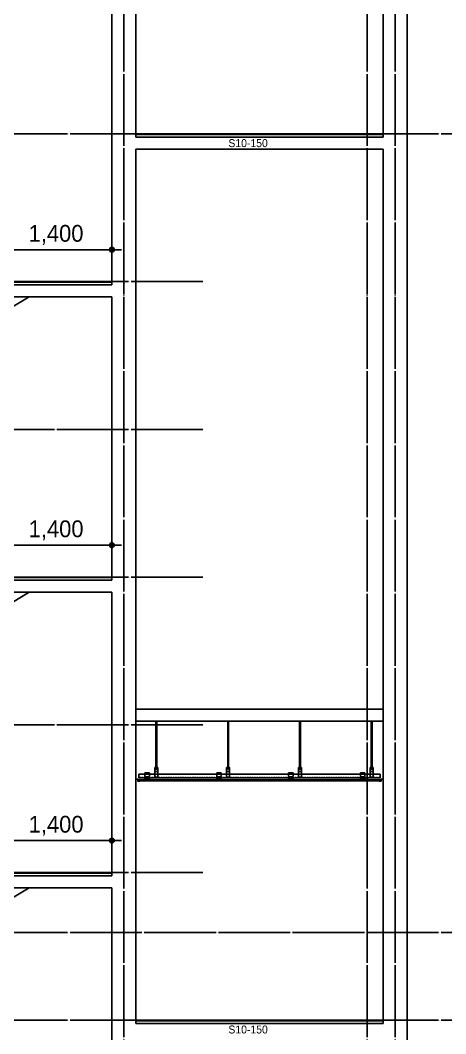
# Model space of a CAD drawing. Header units: millimetres. Extents: x 11948722 to 13111668, y -10771712 to -10232988.
# Drawn here: x 12471161 to 12476496, y -10547217 to -10534525 of the extents above; entities that cross this region are included whole.
import ezdxf
from ezdxf.enums import TextEntityAlignment as Align

# ---------------------------------------------------------------- set-up
doc = ezdxf.new("R2010")
doc.units = ezdxf.units.MM
doc.header["$LTSCALE"] = 150
doc.header["$MEASUREMENT"] = 0
doc.linetypes.add('CEN', pattern=[6.2, 6, -0.1, 0, -0.1])
doc.linetypes.add('HIDDEN', pattern=[2, 1, -1])
doc.layers.get('0').update_dxf_attribs({"linetype": 'CONTINUOUS'})
doc.layers.get('Defpoints').update_dxf_attribs({"color": 117, "linetype": 'CONTINUOUS'})
for name, color, linetype in [('4', 4, 'CONTINUOUS'), ('8', 8, 'CONTINUOUS'), ('A-중심선', 10, 'CEN'), ('CON-C', 2, 'CONTINUOUS'), ('ELE-8', 8, 'CONTINUOUS'), ('FIN', 5, 'CONTINUOUS'), ('Xref-계단단면도$0$3 dim0', 7, 'CONTINUOUS'), ('Xref-계단단면도$0$A-CEIL', 6, 'CONTINUOUS'), ('Xref-계단단면도$0$ELE-3', 6, 'CONTINUOUS')]:
    doc.layers.add(name, color=color, linetype=linetype)
doc.styles.add('Xref-계단단면도$0$나눔고딕 Se', font='')
doc.styles.add('Xref-계단단면도$0$돋움', font='')
doc.styles.get('Xref-계단단면도$0$나눔고딕 Se').set_extended_font_data('Dotum')
doc.styles.get('Xref-계단단면도$0$돋움').set_extended_font_data('Dotum')
doc.dimstyles.new('Xref-계단단면도$0$A1-100', dxfattribs={"dimtxt": 3, "dimasz": 1, "dimexe": 2, "dimexo": 2, "dimgap": 1, "dimtad": 1, "dimdec": 0, "dimzin": 12, "dimdsep": 46, "dimlunit": 6, "dimtxsty": 'Xref-계단단면도$0$나눔고딕 Se', "dimblk1": 'Xref-계단단면도$0$DIMDOT', "dimblk2": 'Xref-계단단면도$0$DIMDOT', "dimsah": 1, "dimcen": -1, "dimdle": 2, "dimclrd": 256, "dimclre": 256, "dimclrt": 3, "dimadec": 0, "dimazin": 0, "dimtfac": 1, "dimtdec": 0, "dimtix": 1, "dimtmove": 2, "dimatfit": 3, "dimldrblk": 'Xref-계단단면도$0$DIMDOT', "dimfxl": 1, "dimtvp": 1, "dimtolj": 1, "dimtzin": 12, "dimlwd": -1, "dimlwe": -1, "dimarcsym": 0})

# ---------------------------------------------------------------- blocks, each defined once
blk = doc.blocks.new('Xref-계단단면도$0$DIMDOT')
at = {"color": 0}
blk.add_line((-2, 0), (2, 0), dxfattribs=at)
for radius in [0.5, 0.25]:
    blk.add_circle((0, 0), radius, dxfattribs=at)
blk = doc.blocks.new('*D403')
at = {"layer": 'Defpoints', "color": 0, "lineweight": -3, "ltscale": 1200}
for p in [(12472311, -10537398), (12470910, -10537798), (12472311, -10537798)]:
    blk.add_point(p, dxfattribs=at)
at = {"layer": 'Xref-계단단면도$0$3 dim0'}
for p, q in [((12470910, -10537678), (12470910, -10537278)), ((12472311, -10537678), (12472311, -10537278)), ((12470970, -10537398), (12472251, -10537398))]:
    blk.add_line(p, q, dxfattribs=at)
at = {"layer": 'Xref-계단단면도$0$3 dim0', "ltscale": 1200, "xscale": 60, "yscale": 60, "zscale": 60, "rotation": 180}
blk.add_blockref('Xref-계단단면도$0$DIMDOT', (12470910, -10537398), dxfattribs=at)
at = {"layer": 'Xref-계단단면도$0$3 dim0', "ltscale": 1200, "xscale": 60, "yscale": 60, "zscale": 60}
blk.add_blockref('Xref-계단단면도$0$DIMDOT', (12472311, -10537398), dxfattribs=at)
at = {"layer": 'Xref-계단단면도$0$3 dim0', "color": 3, "ltscale": 1200, "insert": (12471610, -10537213), "char_height": 210, "attachment_point": 5, "style": 'Xref-계단단면도$0$나눔고딕 Se'}
blk.add_mtext('\\A1;1,400', dxfattribs=at)
blk = doc.blocks.new('*D406')
at = {"layer": 'Defpoints', "color": 0, "lineweight": -3, "ltscale": 1200}
for p in [(12472311, -10541098), (12470911, -10541498), (12472311, -10541498)]:
    blk.add_point(p, dxfattribs=at)
at = {"layer": 'Xref-계단단면도$0$3 dim0'}
for p, q in [((12470911, -10541378), (12470911, -10540978)), ((12472311, -10541378), (12472311, -10540978)), ((12470971, -10541098), (12472251, -10541098))]:
    blk.add_line(p, q, dxfattribs=at)
at = {"layer": 'Xref-계단단면도$0$3 dim0', "ltscale": 1200, "xscale": 60, "yscale": 60, "zscale": 60, "rotation": 180}
blk.add_blockref('Xref-계단단면도$0$DIMDOT', (12470911, -10541098), dxfattribs=at)
at = {"layer": 'Xref-계단단면도$0$3 dim0', "ltscale": 1200, "xscale": 60, "yscale": 60, "zscale": 60}
blk.add_blockref('Xref-계단단면도$0$DIMDOT', (12472311, -10541098), dxfattribs=at)
at = {"layer": 'Xref-계단단면도$0$3 dim0', "color": 3, "ltscale": 1200, "insert": (12471611, -10540913), "char_height": 210, "attachment_point": 5, "style": 'Xref-계단단면도$0$나눔고딕 Se'}
blk.add_mtext('\\A1;1,400', dxfattribs=at)
blk = doc.blocks.new('*D409')
at = {"layer": 'Defpoints', "color": 0, "lineweight": -3, "ltscale": 1200}
for p in [(12472311, -10544798), (12470911, -10545198), (12472311, -10545198)]:
    blk.add_point(p, dxfattribs=at)
at = {"layer": 'Xref-계단단면도$0$3 dim0'}
for p, q in [((12470911, -10545078), (12470911, -10544678)), ((12472311, -10545078), (12472311, -10544678)), ((12470971, -10544798), (12472251, -10544798))]:
    blk.add_line(p, q, dxfattribs=at)
at = {"layer": 'Xref-계단단면도$0$3 dim0', "ltscale": 1200, "xscale": 60, "yscale": 60, "zscale": 60, "rotation": 180}
blk.add_blockref('Xref-계단단면도$0$DIMDOT', (12470911, -10544798), dxfattribs=at)
at = {"layer": 'Xref-계단단면도$0$3 dim0', "ltscale": 1200, "xscale": 60, "yscale": 60, "zscale": 60}
blk.add_blockref('Xref-계단단면도$0$DIMDOT', (12472311, -10544798), dxfattribs=at)
at = {"layer": 'Xref-계단단면도$0$3 dim0', "color": 3, "ltscale": 1200, "insert": (12471611, -10544613), "char_height": 210, "attachment_point": 5, "style": 'Xref-계단단면도$0$나눔고딕 Se'}
blk.add_mtext('\\A1;1,400', dxfattribs=at)

msp = doc.modelspace()

# ---------------------------------------------------------------- linework, layer by layer
at = {"layer": '4', "ltscale": 0.1}
for points in [[(12472660.5, -10544054.2), (12472660.5, -10544048.2), (12472659.5, -10544048.2), (12472659.5, -10544053.2), (12472636.5, -10544053.2), (12472636.5, -10544028.2), (12472611.5, -10544028.2), (12472611.5, -10544004.2), (12472610.5, -10544004.2), (12472610.5, -10544029.2), (12472635.5, -10544029.2), (12472635.5, -10544054.2), (12472660.5, -10544054.2)], [(12475660.5, -10544054.2), (12475660.5, -10544048.2), (12475661.5, -10544048.2), (12475661.5, -10544053.2), (12475684.5, -10544053.2), (12475684.5, -10544028.2), (12475709.5, -10544028.2), (12475709.5, -10544004.2), (12475710.5, -10544004.2), (12475710.5, -10544029.2), (12475685.5, -10544029.2), (12475685.5, -10544054.2), (12475660.5, -10544054.2)]]:
    msp.add_lwpolyline(points, dxfattribs=at)
at = {"layer": '8'}
for p, q in [((12472861.7, -10543303.2), (12472861.7, -10543879.4)), ((12472873, -10543303.2), (12472873, -10543879.4)), ((12473761.7, -10543303.2), (12473761.7, -10543879.4)), ((12473773, -10543303.2), (12473773, -10543879.4)), ((12474661.7, -10543303.2), (12474661.7, -10543879.4)), ((12474673, -10543303.2), (12474673, -10543879.4)), ((12475561.7, -10543303.2), (12475561.7, -10543879.4)), ((12475573, -10543303.2), (12475573, -10543879.4)), ((12472781.3, -10543949.4), (12472725.1, -10543949.4)), ((12472725.1, -10543993.2), (12472725.1, -10543949.4)), ((12472781.3, -10543951.9), (12472725.1, -10543951.9)), ((12472728.7, -10543960.7), (12472725.1, -10543960.7)), ((12472733.8, -10543960.7), (12472730.1, -10543960.7)), ((12472733.8, -10543954.7), (12472733.8, -10543949.4)), ((12472733.8, -10543960.7), (12472733.8, -10543956.4)), ((12472748.8, -10543954.7), (12472748.8, -10543949.4)), ((12472748.8, -10543960.7), (12472748.8, -10543956.4)), ((12472752.8, -10543960.7), (12472748.8, -10543960.7)), ((12472757.6, -10543960.7), (12472754.5, -10543960.7)), ((12472757.6, -10543954.7), (12472757.6, -10543949.4)), ((12472757.6, -10543960.7), (12472757.6, -10543956.4)), ((12472772.6, -10543954.7), (12472772.6, -10543949.4)), ((12472772.6, -10543960.7), (12472772.6, -10543956.4)), ((12472775.6, -10543960.7), (12472772.6, -10543960.7)), ((12472781.3, -10543960.7), (12472777.7, -10543960.7)), ((12472781.3, -10543993.2), (12472781.3, -10543949.4)), ((12472848.6, -10543883.2), (12472848.6, -10544001.9)), ((12472886.1, -10543883.2), (12472848.6, -10543883.2)), ((12472886.1, -10543886.9), (12472848.6, -10543886.9)), ((12472886.1, -10543933.2), (12472848.6, -10543933.2)), ((12472878.6, -10543879.4), (12472856.1, -10543879.4)), ((12472856.1, -10543879.4), (12472856.1, -10543883.2)), ((12472856.1, -10543886.9), (12472856.1, -10543890.7)), ((12472878.6, -10543890.7), (12472856.1, -10543890.7)), ((12472859.8, -10543879.4), (12472859.8, -10543883.2)), ((12472859.8, -10543886.9), (12472859.8, -10543890.7)), ((12472873, -10543874.4), (12472861.7, -10543874.4)), ((12472873, -10543876.9), (12472861.7, -10543876.9)), ((12472861.7, -10543890.7), (12472861.7, -10543901.9)), ((12472873, -10543891.9), (12472861.7, -10543891.9)), ((12472873, -10543894.4), (12472861.7, -10543894.4)), ((12472873, -10543896.9), (12472861.7, -10543896.9)), ((12472873, -10543899.4), (12472861.7, -10543899.4)), ((12472873, -10543899.4), (12472861.7, -10543899.4)), ((12472873, -10543901.9), (12472861.7, -10543901.9)), ((12472873, -10543890.7), (12472873, -10543901.9)), ((12472874.8, -10543879.4), (12472874.8, -10543883.2)), ((12472874.8, -10543886.9), (12472874.8, -10543890.7)), ((12472878.6, -10543879.4), (12472878.6, -10543883.2)), ((12472878.6, -10543886.9), (12472878.6, -10543890.7)), ((12472886.1, -10543883.2), (12472886.1, -10544001.9)), ((12473681.3, -10543949.4), (12473625.1, -10543949.4)), ((12473625.1, -10543993.2), (12473625.1, -10543949.4)), ((12473681.3, -10543951.9), (12473625.1, -10543951.9)), ((12473628.7, -10543960.7), (12473625.1, -10543960.7)), ((12473633.8, -10543960.7), (12473630.1, -10543960.7)), ((12473633.8, -10543954.7), (12473633.8, -10543949.4)), ((12473633.8, -10543960.7), (12473633.8, -10543956.4)), ((12473648.8, -10543954.7), (12473648.8, -10543949.4)), ((12473648.8, -10543960.7), (12473648.8, -10543956.4)), ((12473652.8, -10543960.7), (12473648.8, -10543960.7)), ((12473657.6, -10543960.7), (12473654.5, -10543960.7)), ((12473657.6, -10543954.7), (12473657.6, -10543949.4)), ((12473657.6, -10543960.7), (12473657.6, -10543956.4)), ((12473672.6, -10543954.7), (12473672.6, -10543949.4)), ((12473672.6, -10543960.7), (12473672.6, -10543956.4)), ((12473675.6, -10543960.7), (12473672.6, -10543960.7)), ((12473681.3, -10543960.7), (12473677.7, -10543960.7)), ((12473681.3, -10543993.2), (12473681.3, -10543949.4)), ((12473748.6, -10543883.2), (12473748.6, -10544001.9)), ((12473786.1, -10543883.2), (12473748.6, -10543883.2)), ((12473786.1, -10543886.9), (12473748.6, -10543886.9)), ((12473786.1, -10543933.2), (12473748.6, -10543933.2)), ((12473778.6, -10543879.4), (12473756.1, -10543879.4)), ((12473756.1, -10543879.4), (12473756.1, -10543883.2)), ((12473756.1, -10543886.9), (12473756.1, -10543890.7)), ((12473778.6, -10543890.7), (12473756.1, -10543890.7)), ((12473759.8, -10543879.4), (12473759.8, -10543883.2)), ((12473759.8, -10543886.9), (12473759.8, -10543890.7)), ((12473773, -10543874.4), (12473761.7, -10543874.4)), ((12473773, -10543876.9), (12473761.7, -10543876.9)), ((12473761.7, -10543890.7), (12473761.7, -10543901.9)), ((12473773, -10543891.9), (12473761.7, -10543891.9)), ((12473773, -10543894.4), (12473761.7, -10543894.4)), ((12473773, -10543896.9), (12473761.7, -10543896.9)), ((12473773, -10543899.4), (12473761.7, -10543899.4)), ((12473773, -10543899.4), (12473761.7, -10543899.4)), ((12473773, -10543901.9), (12473761.7, -10543901.9)), ((12473773, -10543890.7), (12473773, -10543901.9)), ((12473774.8, -10543879.4), (12473774.8, -10543883.2)), ((12473774.8, -10543886.9), (12473774.8, -10543890.7)), ((12473778.6, -10543879.4), (12473778.6, -10543883.2)), ((12473778.6, -10543886.9), (12473778.6, -10543890.7)), ((12473786.1, -10543883.2), (12473786.1, -10544001.9)), ((12474581.3, -10543949.4), (12474525.1, -10543949.4)), ((12474525.1, -10543993.2), (12474525.1, -10543949.4)), ((12474581.3, -10543951.9), (12474525.1, -10543951.9)), ((12474528.7, -10543960.7), (12474525.1, -10543960.7)), ((12474533.8, -10543960.7), (12474530.1, -10543960.7)), ((12474533.8, -10543954.7), (12474533.8, -10543949.4)), ((12474533.8, -10543960.7), (12474533.8, -10543956.4)), ((12474548.8, -10543954.7), (12474548.8, -10543949.4)), ((12474548.8, -10543960.7), (12474548.8, -10543956.4)), ((12474552.8, -10543960.7), (12474548.8, -10543960.7)), ((12474557.6, -10543960.7), (12474554.5, -10543960.7)), ((12474557.6, -10543954.7), (12474557.6, -10543949.4)), ((12474557.6, -10543960.7), (12474557.6, -10543956.4)), ((12474572.6, -10543954.7), (12474572.6, -10543949.4)), ((12474572.6, -10543960.7), (12474572.6, -10543956.4)), ((12474575.6, -10543960.7), (12474572.6, -10543960.7)), ((12474581.3, -10543960.7), (12474577.7, -10543960.7)), ((12474581.3, -10543993.2), (12474581.3, -10543949.4)), ((12474648.6, -10543883.2), (12474648.6, -10544001.9)), ((12474686.1, -10543883.2), (12474648.6, -10543883.2)), ((12474686.1, -10543886.9), (12474648.6, -10543886.9)), ((12474686.1, -10543933.2), (12474648.6, -10543933.2)), ((12474678.6, -10543879.4), (12474656.1, -10543879.4)), ((12474656.1, -10543879.4), (12474656.1, -10543883.2)), ((12474656.1, -10543886.9), (12474656.1, -10543890.7)), ((12474678.6, -10543890.7), (12474656.1, -10543890.7)), ((12474659.8, -10543879.4), (12474659.8, -10543883.2)), ((12474659.8, -10543886.9), (12474659.8, -10543890.7)), ((12474673, -10543874.4), (12474661.7, -10543874.4)), ((12474673, -10543876.9), (12474661.7, -10543876.9)), ((12474661.7, -10543890.7), (12474661.7, -10543901.9)), ((12474673, -10543891.9), (12474661.7, -10543891.9)), ((12474673, -10543894.4), (12474661.7, -10543894.4)), ((12474673, -10543896.9), (12474661.7, -10543896.9)), ((12474673, -10543899.4), (12474661.7, -10543899.4)), ((12474673, -10543899.4), (12474661.7, -10543899.4)), ((12474673, -10543901.9), (12474661.7, -10543901.9)), ((12474673, -10543890.7), (12474673, -10543901.9)), ((12474674.8, -10543879.4), (12474674.8, -10543883.2)), ((12474674.8, -10543886.9), (12474674.8, -10543890.7)), ((12474678.6, -10543879.4), (12474678.6, -10543883.2)), ((12474678.6, -10543886.9), (12474678.6, -10543890.7)), ((12474686.1, -10543883.2), (12474686.1, -10544001.9)), ((12475481.3, -10543949.4), (12475425.1, -10543949.4)), ((12475425.1, -10543993.2), (12475425.1, -10543949.4)), ((12475481.3, -10543951.9), (12475425.1, -10543951.9)), ((12475428.7, -10543960.7), (12475425.1, -10543960.7)), ((12475433.8, -10543960.7), (12475430.1, -10543960.7)), ((12475433.8, -10543954.7), (12475433.8, -10543949.4)), ((12475433.8, -10543960.7), (12475433.8, -10543956.4)), ((12475448.8, -10543954.7), (12475448.8, -10543949.4)), ((12475448.8, -10543960.7), (12475448.8, -10543956.4)), ((12475452.8, -10543960.7), (12475448.8, -10543960.7)), ((12475457.6, -10543960.7), (12475454.5, -10543960.7)), ((12475457.6, -10543954.7), (12475457.6, -10543949.4)), ((12475457.6, -10543960.7), (12475457.6, -10543956.4)), ((12475472.6, -10543954.7), (12475472.6, -10543949.4)), ((12475472.6, -10543960.7), (12475472.6, -10543956.4)), ((12475475.6, -10543960.7), (12475472.6, -10543960.7)), ((12475481.3, -10543960.7), (12475477.7, -10543960.7)), ((12475481.3, -10543993.2), (12475481.3, -10543949.4)), ((12475548.6, -10543883.2), (12475548.6, -10544001.9)), ((12475586.1, -10543883.2), (12475548.6, -10543883.2)), ((12475586.1, -10543886.9), (12475548.6, -10543886.9)), ((12475586.1, -10543933.2), (12475548.6, -10543933.2)), ((12475578.6, -10543879.4), (12475556.1, -10543879.4)), ((12475556.1, -10543879.4), (12475556.1, -10543883.2)), ((12475556.1, -10543886.9), (12475556.1, -10543890.7)), ((12475578.6, -10543890.7), (12475556.1, -10543890.7)), ((12475559.8, -10543879.4), (12475559.8, -10543883.2)), ((12475559.8, -10543886.9), (12475559.8, -10543890.7)), ((12475573, -10543874.4), (12475561.7, -10543874.4)), ((12475573, -10543876.9), (12475561.7, -10543876.9)), ((12475561.7, -10543890.7), (12475561.7, -10543901.9)), ((12475573, -10543891.9), (12475561.7, -10543891.9)), ((12475573, -10543894.4), (12475561.7, -10543894.4)), ((12475573, -10543896.9), (12475561.7, -10543896.9)), ((12475573, -10543899.4), (12475561.7, -10543899.4)), ((12475573, -10543899.4), (12475561.7, -10543899.4)), ((12475573, -10543901.9), (12475561.7, -10543901.9)), ((12475573, -10543890.7), (12475573, -10543901.9)), ((12475574.8, -10543879.4), (12475574.8, -10543883.2)), ((12475574.8, -10543886.9), (12475574.8, -10543890.7)), ((12475578.6, -10543879.4), (12475578.6, -10543883.2)), ((12475578.6, -10543886.9), (12475578.6, -10543890.7)), ((12475586.1, -10543883.2), (12475586.1, -10544001.9)), ((12472731.3, -10543999.4), (12472725.1, -10543993.2)), ((12472725.1, -10543999.4), (12472725.1, -10544023.2)), ((12472731.3, -10543999.4), (12472725.1, -10543999.4)), ((12472725.1, -10544023.2), (12472732.6, -10544023.2)), ((12472727.6, -10544001.9), (12472727.6, -10544020.7)), ((12472731.3, -10544001.9), (12472727.6, -10544001.9)), ((12472778.8, -10544009.4), (12472727.6, -10544009.4)), ((12472727.6, -10544020.7), (12472730.4, -10544020.7)), ((12472775.1, -10543999.4), (12472731.3, -10543999.4)), ((12472731.3, -10544001.9), (12472731.3, -10543999.4)), ((12472745.1, -10544023.2), (12472761.3, -10544023.2)), ((12472747.2, -10544020.7), (12472759.2, -10544020.7)), ((12472773.8, -10544023.2), (12472781.3, -10544023.2)), ((12472775.1, -10543999.4), (12472781.3, -10543993.2)), ((12472781.3, -10543999.4), (12472775.1, -10543999.4)), ((12472775.1, -10544001.9), (12472775.1, -10543999.4)), ((12472778.8, -10544001.9), (12472775.1, -10544001.9)), ((12472776, -10544020.7), (12472778.8, -10544020.7)), ((12472778.8, -10544020.7), (12472778.8, -10544001.9)), ((12472781.3, -10544023.2), (12472781.3, -10543999.4)), ((12472886.1, -10544001.9), (12472848.6, -10544001.9)), ((12473631.3, -10543999.4), (12473625.1, -10543993.2)), ((12473625.1, -10543999.4), (12473625.1, -10544023.2)), ((12473631.3, -10543999.4), (12473625.1, -10543999.4)), ((12473625.1, -10544023.2), (12473632.6, -10544023.2)), ((12473627.6, -10544001.9), (12473627.6, -10544020.7)), ((12473631.3, -10544001.9), (12473627.6, -10544001.9)), ((12473678.8, -10544009.4), (12473627.6, -10544009.4)), ((12473627.6, -10544020.7), (12473630.4, -10544020.7)), ((12473675.1, -10543999.4), (12473631.3, -10543999.4)), ((12473631.3, -10544001.9), (12473631.3, -10543999.4)), ((12473645.1, -10544023.2), (12473661.3, -10544023.2)), ((12473647.2, -10544020.7), (12473659.2, -10544020.7)), ((12473673.8, -10544023.2), (12473681.3, -10544023.2)), ((12473675.1, -10543999.4), (12473681.3, -10543993.2)), ((12473681.3, -10543999.4), (12473675.1, -10543999.4)), ((12473675.1, -10544001.9), (12473675.1, -10543999.4)), ((12473678.8, -10544001.9), (12473675.1, -10544001.9)), ((12473676, -10544020.7), (12473678.8, -10544020.7)), ((12473678.8, -10544020.7), (12473678.8, -10544001.9)), ((12473681.3, -10544023.2), (12473681.3, -10543999.4)), ((12473786.1, -10544001.9), (12473748.6, -10544001.9)), ((12474531.3, -10543999.4), (12474525.1, -10543993.2)), ((12474525.1, -10543999.4), (12474525.1, -10544023.2)), ((12474531.3, -10543999.4), (12474525.1, -10543999.4)), ((12474525.1, -10544023.2), (12474532.6, -10544023.2)), ((12474527.6, -10544001.9), (12474527.6, -10544020.7)), ((12474531.3, -10544001.9), (12474527.6, -10544001.9)), ((12474578.8, -10544009.4), (12474527.6, -10544009.4)), ((12474527.6, -10544020.7), (12474530.4, -10544020.7)), ((12474575.1, -10543999.4), (12474531.3, -10543999.4)), ((12474531.3, -10544001.9), (12474531.3, -10543999.4)), ((12474545.1, -10544023.2), (12474561.3, -10544023.2)), ((12474547.2, -10544020.7), (12474559.2, -10544020.7)), ((12474573.8, -10544023.2), (12474581.3, -10544023.2)), ((12474575.1, -10543999.4), (12474581.3, -10543993.2)), ((12474581.3, -10543999.4), (12474575.1, -10543999.4)), ((12474575.1, -10544001.9), (12474575.1, -10543999.4)), ((12474578.8, -10544001.9), (12474575.1, -10544001.9)), ((12474576, -10544020.7), (12474578.8, -10544020.7)), ((12474578.8, -10544020.7), (12474578.8, -10544001.9)), ((12474581.3, -10544023.2), (12474581.3, -10543999.4)), ((12474686.1, -10544001.9), (12474648.6, -10544001.9)), ((12475431.3, -10543999.4), (12475425.1, -10543993.2)), ((12475425.1, -10543999.4), (12475425.1, -10544023.2)), ((12475431.3, -10543999.4), (12475425.1, -10543999.4)), ((12475425.1, -10544023.2), (12475432.6, -10544023.2)), ((12475427.6, -10544001.9), (12475427.6, -10544020.7)), ((12475431.3, -10544001.9), (12475427.6, -10544001.9)), ((12475478.8, -10544009.4), (12475427.6, -10544009.4)), ((12475427.6, -10544020.7), (12475430.4, -10544020.7)), ((12475475.1, -10543999.4), (12475431.3, -10543999.4)), ((12475431.3, -10544001.9), (12475431.3, -10543999.4)), ((12475445.1, -10544023.2), (12475461.3, -10544023.2)), ((12475447.2, -10544020.7), (12475459.2, -10544020.7)), ((12475473.8, -10544023.2), (12475481.3, -10544023.2)), ((12475475.1, -10543999.4), (12475481.3, -10543993.2)), ((12475481.3, -10543999.4), (12475475.1, -10543999.4)), ((12475475.1, -10544001.9), (12475475.1, -10543999.4)), ((12475478.8, -10544001.9), (12475475.1, -10544001.9)), ((12475476, -10544020.7), (12475478.8, -10544020.7)), ((12475478.8, -10544020.7), (12475478.8, -10544001.9)), ((12475481.3, -10544023.2), (12475481.3, -10543999.4)), ((12475586.1, -10544001.9), (12475548.6, -10544001.9))]:
    msp.add_line(p, q, dxfattribs=at)
at = {"layer": '8', "linetype": 'HIDDEN', "ltscale": 0.1}
for p, q in [((12475671.5, -10543968.2), (12472649.5, -10543968.2)), ((12475671.5, -10544008.2), (12472649.5, -10544008.2))]:
    msp.add_line(p, q, dxfattribs=at)
at = {"layer": '8'}
for centre, radius, start, end in [((12472738.8, -10544023.2), 8.75, 16.60155, 163.39845), ((12472738.8, -10544023.2), 6.25, 0, 180), ((12472767.6, -10544023.2), 8.75, 16.60155, 163.39845), ((12472767.6, -10544023.2), 6.25, 0, 180), ((12473638.8, -10544023.2), 8.75, 16.60155, 163.39845), ((12473638.8, -10544023.2), 6.25, 0, 180), ((12473667.6, -10544023.2), 8.75, 16.60155, 163.39845), ((12473667.6, -10544023.2), 6.25, 0, 180), ((12474538.8, -10544023.2), 8.75, 16.60155, 163.39845), ((12474538.8, -10544023.2), 6.25, 0, 180), ((12474567.6, -10544023.2), 8.75, 16.60155, 163.39845), ((12474567.6, -10544023.2), 6.25, 0, 180), ((12475438.8, -10544023.2), 8.75, 16.60155, 163.39845), ((12475438.8, -10544023.2), 6.25, 0, 180), ((12475467.6, -10544023.2), 8.75, 16.60155, 163.39845), ((12475467.6, -10544023.2), 6.25, 0, 180)]:
    msp.add_arc(centre, radius, start, end, dxfattribs=at)
at = {"layer": 'A-중심선'}
for p, q in [((12472460.5, -10530548.2), (12472460.5, -10579256.2)), ((12475510.5, -10530548.2), (12475510.5, -10579256.2)), ((12475860.5, -10530548.2), (12475860.5, -10579256.2)), ((12479196.5, -10535948.2), (12461570.5, -10535948.2)), ((12479196.5, -10535948.2), (12465437.5, -10535948.2)), ((12473449.9, -10537798.2), (12465437.5, -10537798.2)), ((12473449.9, -10539648.2), (12465437.5, -10539648.2)), ((12473449.9, -10541498.2), (12465437.5, -10541498.2)), ((12473449.9, -10543348.2), (12465437.5, -10543348.2)), ((12473449.9, -10545198.2), (12465437.5, -10545198.2)), ((12479196.5, -10545948.2), (12461570.5, -10545948.2)), ((12479196.5, -10547048.2), (12465437.5, -10547048.2))]:
    msp.add_line(p, q, dxfattribs=at)
at = {"layer": 'CON-C', "ltscale": 1200}
for p, q in [((12476010.5, -10531448.2), (12476010.5, -10567048.2)), ((12472610.5, -10532098.2), (12472610.5, -10535988.2)), ((12475710.5, -10532098.2), (12475710.5, -10535988.2)), ((12472610.5, -10535988.2), (12475710.5, -10535988.2)), ((12472610.5, -10536138.2), (12475710.5, -10536138.2)), ((12472610.5, -10536138.2), (12472610.5, -10547088.2)), ((12475710.5, -10536138.2), (12475710.5, -10547088.2)), ((12468192.1, -10539838.2), (12471272.1, -10537988.2)), ((12471272.1, -10537988.2), (12472310.5, -10537988.2)), ((12468192.1, -10543538.2), (12471272.1, -10541688.2)), ((12471272.1, -10541688.2), (12472310.5, -10541688.2)), ((12468192.1, -10547238.2), (12471272.1, -10545388.2)), ((12471272.1, -10545388.2), (12472310.5, -10545388.2)), ((12472610.5, -10547088.2), (12475710.5, -10547088.2))]:
    msp.add_line(p, q, dxfattribs=at)
for points in [[(12472310.5, -10537838.2), (12472310.5, -10532098.2)], [(12472310.5, -10541538.2), (12472310.5, -10537988.2)], [(12472310.5, -10545238.2), (12472310.5, -10541688.2)], [(12472310.5, -10545948.2), (12472310.5, -10545388.2)], [(12472310.5, -10548754.8), (12472310.5, -10545948.2)]]:
    msp.add_lwpolyline(points, dxfattribs=at)
at = {"layer": 'CON-C', "ltscale": 1200, "flags": 128}
for points in [[(12466410.5, -10539688.2), (12468150.5, -10539688.2), (12468150.5, -10539520), (12468430.5, -10539520), (12468430.5, -10539351.8), (12468710.5, -10539351.8), (12468710.5, -10539183.6), (12468990.5, -10539183.6), (12468990.5, -10539015.4), (12469270.5, -10539015.4), (12469270.5, -10538847.3), (12469550.5, -10538847.3), (12469550.5, -10538679.1), (12469830.5, -10538679.1), (12469830.5, -10538510.9), (12470110.5, -10538510.9), (12470110.5, -10538342.7), (12470390.5, -10538342.7), (12470390.5, -10538174.5), (12470670.5, -10538174.5), (12470670.5, -10538006.3), (12470950.5, -10538006.3), (12470950.5, -10537838.2), (12472310.5, -10537838.2)], [(12466410.5, -10543388.2), (12468150.5, -10543388.2), (12468150.5, -10543220), (12468430.5, -10543220), (12468430.5, -10543051.8), (12468710.5, -10543051.8), (12468710.5, -10542883.6), (12468990.5, -10542883.6), (12468990.5, -10542715.4), (12469270.5, -10542715.4), (12469270.5, -10542547.3), (12469550.5, -10542547.3), (12469550.5, -10542379.1), (12469830.5, -10542379.1), (12469830.5, -10542210.9), (12470110.5, -10542210.9), (12470110.5, -10542042.7), (12470390.5, -10542042.7), (12470390.5, -10541874.5), (12470670.5, -10541874.5), (12470670.5, -10541706.3), (12470950.5, -10541706.3), (12470950.5, -10541538.2), (12472310.5, -10541538.2)], [(12466410.5, -10547088.2), (12468150.5, -10547088.2), (12468150.5, -10546920), (12468430.5, -10546920), (12468430.5, -10546751.8), (12468710.5, -10546751.8), (12468710.5, -10546583.6), (12468990.5, -10546583.6), (12468990.5, -10546415.4), (12469270.5, -10546415.4), (12469270.5, -10546247.3), (12469550.5, -10546247.3), (12469550.5, -10546079.1), (12469830.5, -10546079.1), (12469830.5, -10545910.9), (12470110.5, -10545910.9), (12470110.5, -10545742.7), (12470390.5, -10545742.7), (12470390.5, -10545574.5), (12470670.5, -10545574.5), (12470670.5, -10545406.3), (12470950.5, -10545406.3), (12470950.5, -10545238.2), (12472310.5, -10545238.2)]]:
    msp.add_lwpolyline(points, dxfattribs=at)
at = {"layer": 'ELE-8', "ltscale": 300}
for p, q in [((12470828.9, -10537988.2), (12472310.5, -10537988.2)), ((12470828.9, -10541688.2), (12472310.5, -10541688.2)), ((12470828.9, -10545388.2), (12472310.5, -10545388.2))]:
    msp.add_line(p, q, dxfattribs=at)
at = {"layer": 'ELE-8', "ltscale": 300, "flags": 128}
for points in [[(12466410.5, -10535948.2), (12468110.5, -10535948.2), (12468110.5, -10536116.3), (12468390.5, -10536116.3), (12468390.5, -10536284.5), (12468670.5, -10536284.5), (12468670.5, -10536452.7), (12468950.5, -10536452.7), (12468950.5, -10536620.9), (12469230.5, -10536620.9), (12469230.5, -10536789.1), (12469510.5, -10536789.1), (12469510.5, -10536957.3), (12469790.5, -10536957.3), (12469790.5, -10537125.4), (12470070.5, -10537125.4), (12470070.5, -10537293.6), (12470350.5, -10537293.6), (12470350.5, -10537461.8), (12470630.5, -10537461.8), (12470630.5, -10537630), (12470910.5, -10537630), (12470910.5, -10537798.2), (12472310.5, -10537798.2)], [(12466410.5, -10539648.2), (12468110.5, -10539648.2), (12468110.5, -10539816.3), (12468390.5, -10539816.3), (12468390.5, -10539984.5), (12468670.5, -10539984.5), (12468670.5, -10540152.7), (12468950.5, -10540152.7), (12468950.5, -10540320.9), (12469230.5, -10540320.9), (12469230.5, -10540489.1), (12469510.5, -10540489.1), (12469510.5, -10540657.3), (12469790.5, -10540657.3), (12469790.5, -10540825.4), (12470070.5, -10540825.4), (12470070.5, -10540993.6), (12470350.5, -10540993.6), (12470350.5, -10541161.8), (12470630.5, -10541161.8), (12470630.5, -10541330), (12470910.5, -10541330), (12470910.5, -10541498.2), (12472310.5, -10541498.2)], [(12466410.5, -10543348.2), (12468110.5, -10543348.2), (12468110.5, -10543516.3), (12468390.5, -10543516.3), (12468390.5, -10543684.5), (12468670.5, -10543684.5), (12468670.5, -10543852.7), (12468950.5, -10543852.7), (12468950.5, -10544020.9), (12469230.5, -10544020.9), (12469230.5, -10544189.1), (12469510.5, -10544189.1), (12469510.5, -10544357.3), (12469790.5, -10544357.3), (12469790.5, -10544525.4), (12470070.5, -10544525.4), (12470070.5, -10544693.6), (12470350.5, -10544693.6), (12470350.5, -10544861.8), (12470630.5, -10544861.8), (12470630.5, -10545030), (12470910.5, -10545030), (12470910.5, -10545198.2), (12472310.5, -10545198.2)]]:
    msp.add_lwpolyline(points, dxfattribs=at)
at = {"layer": 'FIN', "color": 8}
for p, q in [((12475671.5, -10543964.4), (12472649.5, -10543964.4)), ((12472649.5, -10544011.9), (12472649.5, -10543964.4)), ((12475671.5, -10544011.9), (12475671.5, -10543964.4)), ((12475671.5, -10544011.9), (12472649.5, -10544011.9))]:
    msp.add_line(p, q, dxfattribs=at)
at = {"layer": 'FIN', "color": 150}
for p, q in [((12475671.5, -10544035.7), (12472649.5, -10544035.7)), ((12475671.5, -10544048.2), (12472649.5, -10544048.2))]:
    msp.add_line(p, q, dxfattribs=at)
at = {"layer": 'FIN', "color": 150, "flags": 128}
for points in [[(12472649.5, -10544035.7), (12472649.5, -10544048.2)], [(12475671.5, -10544035.7), (12475671.5, -10544048.2)]]:
    msp.add_lwpolyline(points, dxfattribs=at)
at = {"layer": 'Xref-계단단면도$0$A-CEIL', "ltscale": 1200, "flags": 128}
for points in [[(12472610.5, -10535948.2), (12475710.5, -10535948.2)], [(12472610.5, -10535955.2), (12475710.5, -10535955.2)], [(12466410.5, -10539648.2), (12468110.5, -10539648.2), (12468110.5, -10539480), (12468390.5, -10539480), (12468390.5, -10539311.8), (12468670.5, -10539311.8), (12468670.5, -10539143.6), (12468950.5, -10539143.6), (12468950.5, -10538975.4), (12469230.5, -10538975.4), (12469230.5, -10538807.3), (12469510.5, -10538807.3), (12469510.5, -10538639.1), (12469790.5, -10538639.1), (12469790.5, -10538470.9), (12470070.5, -10538470.9), (12470070.5, -10538302.7), (12470350.5, -10538302.7), (12470350.5, -10538134.5), (12470630.5, -10538134.5), (12470630.5, -10537966.3), (12470910.5, -10537966.3), (12470910.5, -10537798.2), (12472310.5, -10537798.2)], [(12466410.5, -10539655.2), (12468117.5, -10539655.2), (12468117.5, -10539487), (12468397.5, -10539487), (12468397.5, -10539318.8), (12468677.5, -10539318.8), (12468677.5, -10539150.6), (12468957.5, -10539150.6), (12468957.5, -10538982.4), (12469237.5, -10538982.4), (12469237.5, -10538814.3), (12469517.5, -10538814.3), (12469517.5, -10538646.1), (12469797.5, -10538646.1), (12469797.5, -10538477.9), (12470077.5, -10538477.9), (12470077.5, -10538309.7), (12470357.5, -10538309.7), (12470357.5, -10538141.5), (12470637.5, -10538141.5), (12470637.5, -10537973.3), (12470917.5, -10537973.3), (12470917.5, -10537805.2), (12472310.5, -10537805.2)], [(12466410.5, -10543348.2), (12468110.5, -10543348.2), (12468110.5, -10543180), (12468390.5, -10543180), (12468390.5, -10543011.8), (12468670.5, -10543011.8), (12468670.5, -10542843.6), (12468950.5, -10542843.6), (12468950.5, -10542675.4), (12469230.5, -10542675.4), (12469230.5, -10542507.3), (12469510.5, -10542507.3), (12469510.5, -10542339.1), (12469790.5, -10542339.1), (12469790.5, -10542170.9), (12470070.5, -10542170.9), (12470070.5, -10542002.7), (12470350.5, -10542002.7), (12470350.5, -10541834.5), (12470630.5, -10541834.5), (12470630.5, -10541666.3), (12470910.5, -10541666.3), (12470910.5, -10541498.2), (12472310.5, -10541498.2)], [(12466410.5, -10543355.2), (12468117.5, -10543355.2), (12468117.5, -10543187), (12468397.5, -10543187), (12468397.5, -10543018.8), (12468677.5, -10543018.8), (12468677.5, -10542850.6), (12468957.5, -10542850.6), (12468957.5, -10542682.4), (12469237.5, -10542682.4), (12469237.5, -10542514.3), (12469517.5, -10542514.3), (12469517.5, -10542346.1), (12469797.5, -10542346.1), (12469797.5, -10542177.9), (12470077.5, -10542177.9), (12470077.5, -10542009.7), (12470357.5, -10542009.7), (12470357.5, -10541841.5), (12470637.5, -10541841.5), (12470637.5, -10541673.3), (12470917.5, -10541673.3), (12470917.5, -10541505.2), (12472310.5, -10541505.2)], [(12466410.5, -10547048.2), (12468110.5, -10547048.2), (12468110.5, -10546880), (12468390.5, -10546880), (12468390.5, -10546711.8), (12468670.5, -10546711.8), (12468670.5, -10546543.6), (12468950.5, -10546543.6), (12468950.5, -10546375.4), (12469230.5, -10546375.4), (12469230.5, -10546207.3), (12469510.5, -10546207.3), (12469510.5, -10546039.1), (12469790.5, -10546039.1), (12469790.5, -10545870.9), (12470070.5, -10545870.9), (12470070.5, -10545702.7), (12470350.5, -10545702.7), (12470350.5, -10545534.5), (12470630.5, -10545534.5), (12470630.5, -10545366.3), (12470910.5, -10545366.3), (12470910.5, -10545198.2), (12472310.5, -10545198.2)], [(12466410.5, -10547055.2), (12468117.5, -10547055.2), (12468117.5, -10546887), (12468397.5, -10546887), (12468397.5, -10546718.8), (12468677.5, -10546718.8), (12468677.5, -10546550.6), (12468957.5, -10546550.6), (12468957.5, -10546382.4), (12469237.5, -10546382.4), (12469237.5, -10546214.3), (12469517.5, -10546214.3), (12469517.5, -10546046.1), (12469797.5, -10546046.1), (12469797.5, -10545877.9), (12470077.5, -10545877.9), (12470077.5, -10545709.7), (12470357.5, -10545709.7), (12470357.5, -10545541.5), (12470637.5, -10545541.5), (12470637.5, -10545373.3), (12470917.5, -10545373.3), (12470917.5, -10545205.2), (12472310.5, -10545205.2)], [(12472610.5, -10547048.2), (12475710.5, -10547048.2)], [(12472610.5, -10547055.2), (12475710.5, -10547055.2)]]:
    msp.add_lwpolyline(points, dxfattribs=at)
at = {"layer": 'Xref-계단단면도$0$ELE-3'}
for p, q in [((12475710.5, -10543153.2), (12472610.5, -10543153.2)), ((12475710.5, -10543303.2), (12472610.5, -10543303.2))]:
    msp.add_line(p, q, dxfattribs=at)

# ---------------------------------------------------------------- texts
at = {"layer": 'Defpoints', "style": 'Xref-계단단면도$0$돋움'}
for p in [(12473770.3, -10536063.8), (12473770.3, -10547163.8)]:
    msp.add_text('S10-150', height=100, dxfattribs=at).set_placement(p, align=Align.MIDDLE_LEFT)

# ---------------------------------------------------------------- dimensions: what is measured, and where the dimension line sits
at = {"layer": 'Xref-계단단면도$0$3 dim0'}
for base, p1, p2, picture, middle in [((12472310.5, -10537398.2), (12470910.5, -10537798.2), (12472310.5, -10537798.2), '*D403', (12471610.5, -10537212.8)), ((12472310.5, -10541098.2), (12470910.5, -10541498.2), (12472310.5, -10541498.2), '*D406', (12471610.5, -10540912.8)), ((12472310.5, -10544798.2), (12470910.5, -10545198.2), (12472310.5, -10545198.2), '*D409', (12471610.5, -10544612.8))]:
    dim = msp.add_linear_dim(base=base, p1=p1, p2=p2, dimstyle='Xref-계단단면도$0$A1-100', override={"dimscale": 60, "dimtxt": 3.5, "dimblk1": 'Xref-계단단면도$0$DIMDOT', "dimblk2": 'Xref-계단단면도$0$DIMDOT'}, dxfattribs=at)
    dim.commit()
    dim.dimension.update_dxf_attribs({"geometry": picture, "text_midpoint": middle})

doc.saveas('drawing.dxf')
